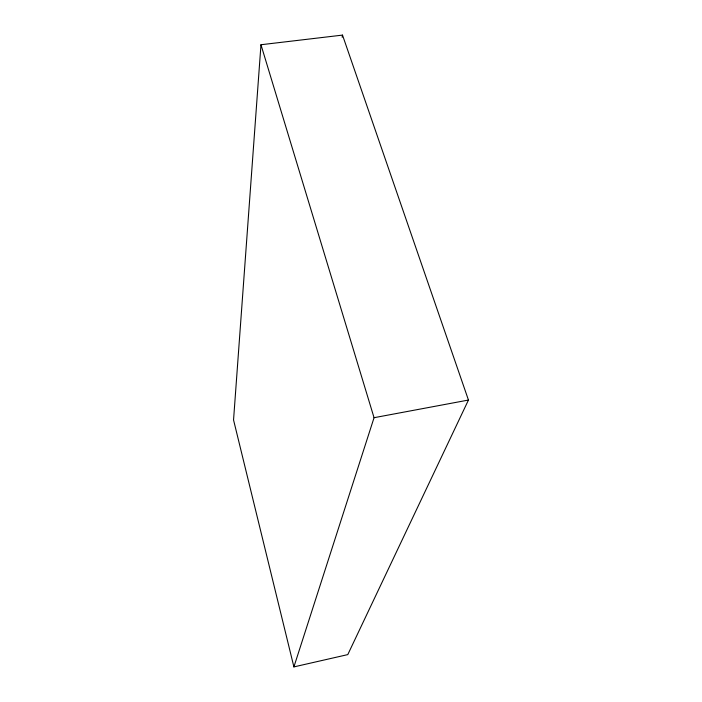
<?xml version="1.0" encoding="UTF-8"?>
<svg xmlns="http://www.w3.org/2000/svg" width="702" height="702" viewBox="0 0 702 702"><rect width="100%" height="100%" fill="white"/><g stroke="black" fill="none" stroke-linecap="round" stroke-linejoin="round"><path stroke-width="1.05" d="M260.968 44.735L233.547 419.945L293.901 666.9L347.788 654.606L468.453 400.052L342.506 35.1L260.968 44.735L374.052 417.699L293.901 666.9M342.164 37.267L342.506 35.1M374.052 417.699L468.453 400.052"/></g></svg>
